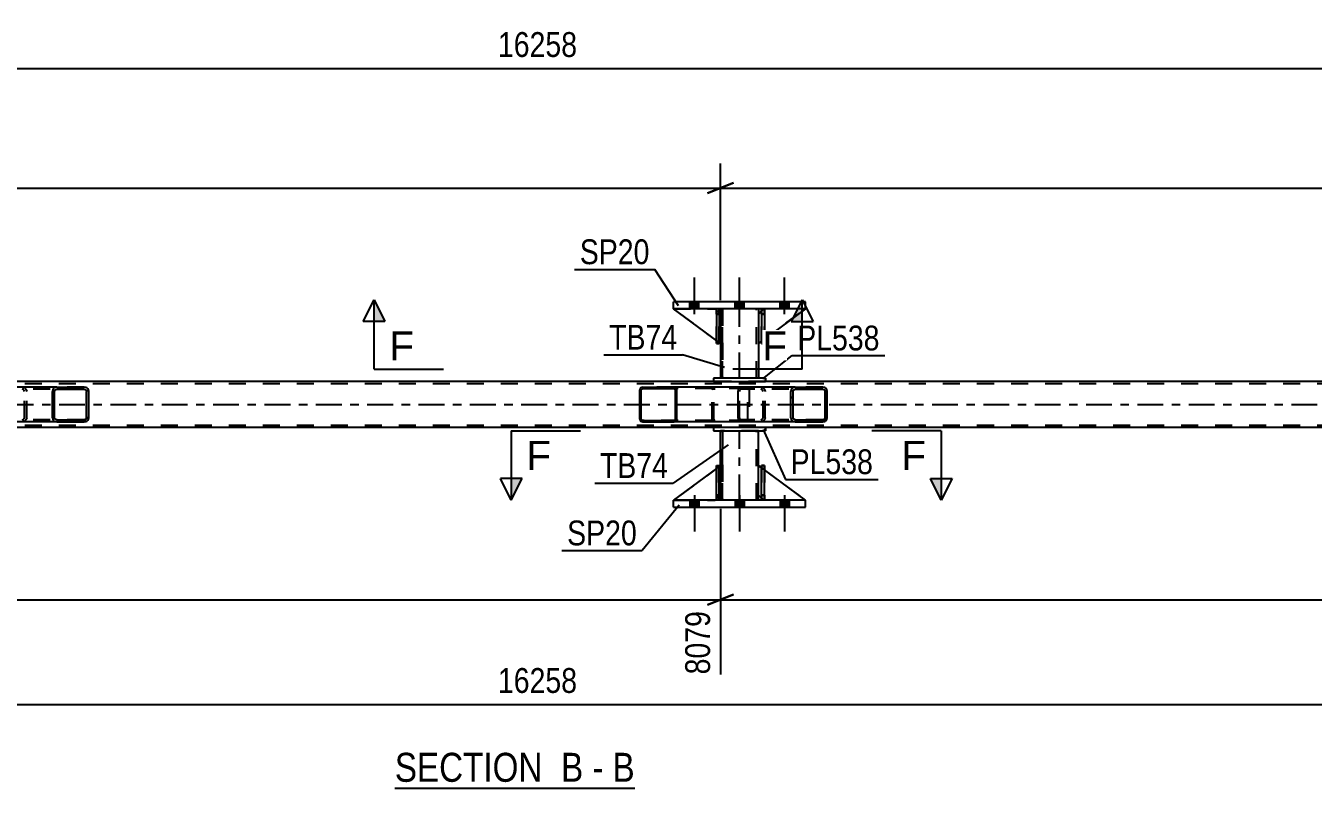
# Model space of a CAD drawing. Header units: millimetres. Extents: x 0 to 1779, y 0 to 560.
# Drawn here: x 1340.7 to 1489.1, y 147 to 235 of the extents above; entities that cross this region are included whole.
import ezdxf

# ---------------------------------------------------------------- set-up
doc = ezdxf.new("R2010")
doc.units = ezdxf.units.MM
doc.linetypes.add('DXK_LINE_DOT2', pattern=[3.9198, 1.9599, -1.9599])
doc.linetypes.add('DXK_LINE_DOT3', pattern=[5.9187, 2.979, -0.9799, 0.9799, -0.9799])
doc.styles.add('Arial', font='ARIAL.TTF', dxfattribs={"height": 0.2})
doc.styles.add('Arial Narrow', font='ARIALN.TTF', dxfattribs={"height": 0.2})

# ---------------------------------------------------------------- blocks, each defined once
blk = doc.blocks.new('Unknown-814185208-12 - 5393')
at = {"color": 6, "linetype": 'Continuous'}
blk.add_line((1383.21, 147), (1410.86, 147), dxfattribs=at)
at = {"color": 0, "linetype": 'Continuous'}
for points in [[(1401.32, 147.75), (1401.32, 151.25), (1383.21, 151.25), (1383.21, 147.75)], [(1404.93, 147.75), (1404.93, 151.25), (1402.37, 151.25), (1402.37, 147.75)], [(1407.25, 147.75), (1407.25, 151.25), (1405.98, 151.25), (1405.98, 147.75)], [(1410.86, 147.75), (1410.86, 151.25), (1408.3, 151.25), (1408.3, 147.75)]]:
    blk.add_wipeout(points, dxfattribs=at)
at = {"color": 7, "linetype": 'Continuous', "style": 'Arial Narrow'}
for s, p in [('SECTION ', (1383.21, 147.75)), ('B', (1402.37, 147.75)), ('B', (1408.3, 147.75)), ('-', (1405.98, 147.75))]:
    blk.add_text(s, height=3.34, dxfattribs=at).set_placement(p)
blk = doc.blocks.new('Part-814185208-5436 - 5393')
at = {"color": 2, "linetype": 'Continuous'}
for p, q in [((1419.94, 188.62), (1419.94, 188.22)), ((1425.94, 188.62), (1419.94, 188.62)), ((1425.94, 188.62), (1425.94, 188.22)), ((1425.94, 188.62), (1425.94, 188.62)), ((1419.94, 188.22), (1425.94, 188.22)), ((1425.94, 188.22), (1425.94, 188.22))]:
    blk.add_line(p, q, dxfattribs=at)
at = {"color": 7, "linetype": 'DXK_LINE_DOT2'}
for p, q in [((1419.94, 188.62), (1419.94, 188.22)), ((1425.94, 188.22), (1425.94, 188.62)), ((1425.94, 188.62), (1425.94, 188.62)), ((1425.94, 188.22), (1425.94, 188.22))]:
    blk.add_line(p, q, dxfattribs=at)
blk = doc.blocks.new('Part-814185208-5441 - 5393')
at = {"color": 2, "linetype": 'Continuous'}
for p, q in [((1419.94, 194.3), (1419.94, 193.9)), ((1425.94, 194.3), (1419.94, 194.3)), ((1419.94, 193.9), (1425.94, 193.9)), ((1425.94, 194.3), (1425.94, 193.9)), ((1425.94, 194.3), (1425.94, 194.3)), ((1425.94, 193.9), (1425.94, 193.9))]:
    blk.add_line(p, q, dxfattribs=at)
at = {"color": 7, "linetype": 'DXK_LINE_DOT2'}
for p, q in [((1419.94, 194.3), (1419.94, 193.9)), ((1425.94, 193.9), (1425.94, 194.3)), ((1425.94, 194.3), (1425.94, 194.3)), ((1425.94, 193.9), (1425.94, 193.9))]:
    blk.add_line(p, q, dxfattribs=at)
blk = doc.blocks.new('Part-814185208-5446 - 5393')
at = {"color": 2, "linetype": 'Continuous'}
for p, q in [((1420.74, 202.3), (1420.74, 201.7)), ((1425.14, 202.3), (1425.14, 201.7)), ((1420.74, 198.3), (1420.74, 194.3)), ((1425.14, 198.3), (1425.14, 194.3))]:
    blk.add_line(p, q, dxfattribs=at)
at = {"color": 7, "linetype": 'DXK_LINE_DOT2'}
for p, q in [((1425.14, 202.3), (1420.74, 202.3)), ((1420.74, 202.3), (1420.74, 194.3)), ((1420.98, 194.3), (1420.98, 202.3)), ((1420.98, 202.3), (1420.98, 194.3)), ((1424.9, 194.3), (1424.9, 202.3)), ((1424.9, 194.3), (1424.9, 202.3)), ((1425.14, 202.3), (1425.14, 194.3)), ((1420.74, 201.7), (1420.74, 198.3)), ((1425.14, 201.7), (1425.14, 198.3)), ((1425.14, 194.3), (1420.74, 194.3))]:
    blk.add_line(p, q, dxfattribs=at)
at = {"color": 7, "linetype": 'DXK_LINE_DOT3'}
blk.add_line((1422.94, 194.3), (1422.94, 202.3), dxfattribs=at)
blk = doc.blocks.new('Part-814185208-5452 - 5393')
at = {"linetype": 'Continuous'}
h = blk.add_hatch(dxfattribs=at)
h.set_pattern_fill('', scale=0.7, style=0, pattern_type=0)
h.set_pattern_definition([(45, (1433.0133, 192.9664), (-1.57154, 1.57154), [])])
h.paths.add_polyline_path([(1433.05, 192.78), (1433.01, 192.97), (1432.9, 193.12), (1432.74, 193.23), (1432.55, 193.26), (1429.36, 193.26), (1429.17, 193.23), (1429.01, 193.12), (1428.9, 192.97), (1428.86, 192.78), (1428.86, 189.74), (1428.9, 189.56), (1429.01, 189.4), (1429.17, 189.3), (1429.36, 189.26), (1432.55, 189.26), (1432.74, 189.3), (1432.9, 189.4), (1433.01, 189.56), (1433.05, 189.74)])
h.paths.add_polyline_path([(1432.78, 189.65), (1432.73, 189.57), (1432.65, 189.52), (1432.55, 189.5), (1429.36, 189.5), (1429.27, 189.52), (1429.19, 189.57), (1429.13, 189.65), (1429.11, 189.74), (1429.11, 192.78), (1429.13, 192.87), (1429.19, 192.95), (1429.27, 193), (1429.36, 193.02), (1432.55, 193.02), (1432.65, 193), (1432.73, 192.95), (1432.78, 192.87), (1432.8, 192.78), (1432.8, 189.74)])
at = {"color": 2, "linetype": 'Continuous'}
for p, q in [((1422.79, 192.78), (1422.81, 192.97)), ((1422.81, 192.97), (1422.87, 193.12)), ((1422.87, 193.12), (1422.96, 193.23)), ((1422.96, 193.23), (1423.06, 193.26)), ((1429.36, 193.26), (1423.06, 193.26)), ((1428.9, 192.97), (1428.86, 192.78)), ((1429.13, 192.87), (1429.19, 192.95)), ((1429.36, 193.26), (1429.17, 193.23)), ((1429.19, 192.95), (1429.27, 193)), ((1429.27, 193), (1429.36, 193.02)), ((1429.36, 193.26), (1432.55, 193.26)), ((1429.36, 193.02), (1432.55, 193.02)), ((1432.74, 193.23), (1432.55, 193.26)), ((1432.55, 193.02), (1432.65, 193)), ((1432.65, 193), (1432.73, 192.95)), ((1432.73, 192.95), (1432.78, 192.87)), ((1433.05, 192.78), (1433.01, 192.97)), ((1422.79, 189.74), (1422.79, 192.78)), ((1428.86, 189.74), (1428.86, 192.78)), ((1429.11, 192.78), (1429.13, 192.87)), ((1429.11, 189.74), (1429.11, 192.78)), ((1432.78, 192.87), (1432.8, 192.78)), ((1432.8, 189.74), (1432.8, 192.78)), ((1433.05, 189.74), (1433.05, 192.78)), ((1422.81, 189.56), (1422.79, 189.74)), ((1422.87, 189.4), (1422.81, 189.56)), ((1422.96, 189.3), (1422.87, 189.4)), ((1423.06, 189.26), (1422.96, 189.3)), ((1429.36, 189.26), (1423.06, 189.26)), ((1428.86, 189.74), (1428.9, 189.56)), ((1429.13, 189.65), (1429.11, 189.74)), ((1429.19, 189.57), (1429.13, 189.65)), ((1429.17, 189.3), (1429.36, 189.26)), ((1429.27, 189.52), (1429.19, 189.57)), ((1429.36, 189.5), (1429.27, 189.52)), ((1429.36, 189.5), (1432.55, 189.5)), ((1429.36, 189.26), (1432.55, 189.26)), ((1432.65, 189.52), (1432.55, 189.5)), ((1432.55, 189.26), (1432.74, 189.3)), ((1432.73, 189.57), (1432.65, 189.52)), ((1432.78, 189.65), (1432.73, 189.57)), ((1432.8, 189.74), (1432.78, 189.65)), ((1433.01, 189.56), (1433.05, 189.74))]:
    blk.add_line(p, q, dxfattribs=at)
at = {"color": 7, "linetype": 'DXK_LINE_DOT2'}
for p, q in [((1422.97, 192.95), (1422.94, 192.87)), ((1423.01, 193), (1422.97, 192.95)), ((1423.06, 193.02), (1423.01, 193)), ((1432.55, 193.02), (1423.06, 193.02)), ((1424.06, 193.02), (1424.06, 193.26)), ((1425.4, 193.26), (1425.59, 193.23)), ((1425.49, 193), (1425.4, 193.02)), ((1425.58, 192.95), (1425.49, 193)), ((1425.63, 192.87), (1425.58, 192.95)), ((1425.86, 192.97), (1425.9, 192.78)), ((1432.55, 193.26), (1429.36, 193.26)), ((1422.94, 192.87), (1422.93, 192.78)), ((1422.93, 189.74), (1422.93, 192.78)), ((1425.65, 192.78), (1425.63, 192.87)), ((1425.65, 189.74), (1425.65, 192.78)), ((1425.9, 189.74), (1425.9, 192.78)), ((1422.93, 189.74), (1422.94, 189.65)), ((1422.94, 189.65), (1422.97, 189.57)), ((1422.97, 189.57), (1423.01, 189.52)), ((1423.01, 189.52), (1423.06, 189.5)), ((1432.55, 189.5), (1423.06, 189.5)), ((1424.06, 189.26), (1424.06, 189.5)), ((1425.4, 189.5), (1425.49, 189.52)), ((1425.59, 189.3), (1425.4, 189.26)), ((1425.49, 189.52), (1425.58, 189.57)), ((1425.58, 189.57), (1425.63, 189.65)), ((1425.63, 189.65), (1425.65, 189.74)), ((1425.9, 189.74), (1425.86, 189.56)), ((1432.55, 189.26), (1429.36, 189.26))]:
    blk.add_line(p, q, dxfattribs=at)
for centre, start, end in [((1425.41, 192.77), 23.8494, 68.8059), ((1425.41, 189.76), 291.1941, 336.1506)]:
    blk.add_arc(centre, 0.492, start, end, dxfattribs=at)
at = {"color": 2, "linetype": 'Continuous'}
for centre, start, end in [((1429.35, 192.77), 111.1941, 156.1506), ((1432.56, 192.77), 23.8494, 68.8059), ((1429.35, 189.76), 203.8494, 248.8059), ((1432.56, 189.76), 291.1941, 336.1506)]:
    blk.add_arc(centre, 0.492, start, end, dxfattribs=at)
blk = doc.blocks.new('Part-814185208-5455 - 5393')
at = {"color": 7, "linetype": 'DXK_LINE_DOT2'}
for p, q in [((1420.61, 184.13), (1420.29, 183.89)), ((1420.74, 180.82), (1420.74, 184.22)), ((1415.34, 180.22), (1420.14, 180.22)), ((1420.74, 180.82), (1420.14, 180.22)), ((1420.61, 180.7), (1420.29, 180.38))]:
    blk.add_line(p, q, dxfattribs=at)
at = {"color": 2, "linetype": 'Continuous'}
for p, q in [((1420.74, 184.22), (1420.61, 184.13)), ((1420.74, 180.82), (1420.74, 184.22)), ((1420.29, 183.89), (1415.34, 180.22)), ((1420.29, 180.38), (1420.14, 180.22)), ((1420.74, 180.82), (1420.61, 180.7)), ((1420.74, 180.82), (1420.74, 180.82))]:
    blk.add_line(p, q, dxfattribs=at)
blk = doc.blocks.new('Part-814185208-5466 - 5393')
at = {"color": 2, "linetype": 'Continuous'}
for p, q in [((1425.81, 202.3), (1425.49, 202.3)), ((1425.49, 202.3), (1425.49, 198.3)), ((1425.81, 202.3), (1425.81, 202.3)), ((1425.81, 202.3), (1425.81, 198.3)), ((1425.81, 198.3), (1425.49, 198.3))]:
    blk.add_line(p, q, dxfattribs=at)
at = {"color": 7, "linetype": 'DXK_LINE_DOT2'}
for p, q in [((1425.49, 201.7), (1425.49, 202.3)), ((1425.81, 201.7), (1425.81, 202.3)), ((1425.81, 202.3), (1425.81, 202.3)), ((1425.81, 201.7), (1425.49, 201.7)), ((1425.49, 201.7), (1425.49, 198.3)), ((1425.81, 198.3), (1425.81, 201.7))]:
    blk.add_line(p, q, dxfattribs=at)
blk = doc.blocks.new('Part-814185208-5471 - 5393')
at = {"color": 2, "linetype": 'Continuous'}
for p, q in [((1420.74, 184.22), (1420.74, 188.22)), ((1425.14, 184.22), (1425.14, 188.22)), ((1420.74, 180.22), (1420.74, 180.82)), ((1425.14, 180.22), (1425.14, 180.82))]:
    blk.add_line(p, q, dxfattribs=at)
at = {"color": 7, "linetype": 'DXK_LINE_DOT2'}
for p, q in [((1425.14, 188.22), (1420.74, 188.22)), ((1420.74, 180.22), (1420.74, 188.22)), ((1420.98, 180.22), (1420.98, 188.22)), ((1420.98, 188.22), (1420.98, 180.22)), ((1424.9, 180.22), (1424.9, 188.22)), ((1424.9, 180.22), (1424.9, 188.22)), ((1425.14, 180.22), (1425.14, 188.22)), ((1420.74, 180.82), (1420.74, 184.22)), ((1425.14, 180.82), (1425.14, 184.22)), ((1425.14, 180.22), (1420.74, 180.22))]:
    blk.add_line(p, q, dxfattribs=at)
at = {"color": 7, "linetype": 'DXK_LINE_DOT3'}
blk.add_line((1422.94, 180.22), (1422.94, 188.22), dxfattribs=at)
blk = doc.blocks.new('Part-814185208-5475 - 5393')
at = {"color": 2, "linetype": 'Continuous'}
for p, q in [((1425.49, 180.22), (1425.49, 184.22)), ((1425.49, 184.22), (1425.81, 184.22)), ((1425.81, 180.22), (1425.81, 184.22)), ((1425.49, 180.22), (1425.49, 180.22)), ((1425.81, 180.22), (1425.49, 180.22))]:
    blk.add_line(p, q, dxfattribs=at)
at = {"color": 7, "linetype": 'DXK_LINE_DOT2'}
for p, q in [((1425.49, 184.22), (1425.49, 180.82)), ((1425.81, 180.82), (1425.81, 184.22)), ((1425.49, 180.82), (1425.49, 180.22)), ((1425.49, 180.82), (1425.81, 180.82)), ((1425.81, 180.22), (1425.81, 180.82)), ((1425.81, 180.22), (1425.81, 180.22))]:
    blk.add_line(p, q, dxfattribs=at)
blk = doc.blocks.new('Part-814185208-5477 - 5393')
at = {"color": 7, "linetype": 'DXK_LINE_DOT2'}
for p, q in [((1425.81, 184.22), (1425.49, 184.22)), ((1425.49, 180.82), (1425.49, 184.22)), ((1425.49, 184.22), (1425.49, 180.22)), ((1425.81, 184.22), (1425.81, 180.82)), ((1425.81, 180.22), (1425.81, 184.22)), ((1425.81, 180.82), (1425.49, 180.82)), ((1425.49, 180.22), (1425.49, 180.82)), ((1425.81, 180.22), (1425.49, 180.22)), ((1425.81, 180.82), (1425.81, 180.22)), ((1425.81, 180.22), (1425.81, 180.22))]:
    blk.add_line(p, q, dxfattribs=at)
blk = doc.blocks.new('Part-814185208-5484 - 5393')
at = {"color": 7, "linetype": 'DXK_LINE_DOT2'}
for p, q in [((1425.14, 180.82), (1425.14, 184.22)), ((1425.14, 184.22), (1430.54, 180.22)), ((1425.74, 180.22), (1425.14, 180.82)), ((1430.54, 180.22), (1425.74, 180.22))]:
    blk.add_line(p, q, dxfattribs=at)
blk = doc.blocks.new('Part-814185208-5485 - 5393')
at = {"color": 2, "linetype": 'Continuous'}
for p, q in [((1425.14, 180.82), (1425.14, 184.22)), ((1425.49, 183.96), (1425.14, 184.22)), ((1430.54, 180.22), (1425.81, 183.72)), ((1425.49, 180.47), (1425.14, 180.82))]:
    blk.add_line(p, q, dxfattribs=at)
at = {"color": 7, "linetype": 'DXK_LINE_DOT2'}
for p, q in [((1425.81, 183.72), (1425.49, 183.96)), ((1425.74, 180.22), (1425.49, 180.47)), ((1430.54, 180.22), (1425.74, 180.22)), ((1430.54, 180.22), (1430.54, 180.22)), ((1430.54, 180.22), (1430.54, 180.22))]:
    blk.add_line(p, q, dxfattribs=at)
blk = doc.blocks.new('Part-814185208-5554 - 5393')
at = {"color": 7, "linetype": 'DXK_LINE_DOT2'}
for p, q in [((1420.29, 201.7), (1420.29, 202.3)), ((1420.29, 202.3), (1420.29, 202.3)), ((1420.29, 202.3), (1420.29, 198.3)), ((1420.61, 202.3), (1420.29, 202.3)), ((1420.61, 201.7), (1420.61, 202.3)), ((1420.61, 198.3), (1420.61, 202.3)), ((1420.29, 198.3), (1420.29, 201.7)), ((1420.29, 201.7), (1420.61, 201.7)), ((1420.61, 201.7), (1420.61, 198.3)), ((1420.29, 198.3), (1420.61, 198.3))]:
    blk.add_line(p, q, dxfattribs=at)
blk = doc.blocks.new('Part-814185208-5490 - 5393')
at = {"color": 2, "linetype": 'Continuous'}
for p, q in [((1415.34, 179.42), (1415.34, 180.22)), ((1430.54, 180.22), (1415.34, 180.22)), ((1430.54, 179.42), (1430.54, 180.22)), ((1415.34, 179.42), (1430.54, 179.42))]:
    blk.add_line(p, q, dxfattribs=at)
at = {"color": 7, "linetype": 'DXK_LINE_DOT2'}
for p, q in [((1415.34, 179.42), (1415.34, 180.22)), ((1430.54, 179.42), (1430.54, 180.22))]:
    blk.add_line(p, q, dxfattribs=at)
blk = doc.blocks.new('Part-814185208-5495 - 5393')
at = {"color": 2, "linetype": 'Continuous'}
for p, q in [((1415.34, 202.3), (1415.34, 203.1)), ((1430.54, 203.1), (1415.34, 203.1)), ((1430.54, 202.3), (1415.34, 202.3)), ((1430.54, 202.3), (1430.54, 203.1))]:
    blk.add_line(p, q, dxfattribs=at)
at = {"color": 7, "linetype": 'DXK_LINE_DOT2'}
for p, q in [((1415.34, 202.3), (1415.34, 203.1)), ((1430.54, 202.3), (1430.54, 203.1))]:
    blk.add_line(p, q, dxfattribs=at)
blk = doc.blocks.new('Part-814185208-5502 - 5393')
at = {"color": 7, "linetype": 'DXK_LINE_DOT2'}
for p, q in [((1425.49, 201.7), (1425.49, 202.3)), ((1425.49, 202.3), (1425.49, 202.3)), ((1425.49, 202.3), (1425.49, 198.3)), ((1425.81, 202.3), (1425.49, 202.3)), ((1425.81, 201.7), (1425.81, 202.3)), ((1425.81, 198.3), (1425.81, 202.3)), ((1425.49, 198.3), (1425.49, 201.7)), ((1425.49, 201.7), (1425.81, 201.7)), ((1425.81, 201.7), (1425.81, 198.3)), ((1425.49, 198.3), (1425.81, 198.3))]:
    blk.add_line(p, q, dxfattribs=at)
blk = doc.blocks.new('Part-814185208-5523 - 5393')
at = {"color": 2, "linetype": 'Continuous'}
for p, q in [((1425.49, 202.06), (1425.14, 201.7)), ((1430.54, 202.3), (1425.81, 198.8)), ((1425.14, 201.7), (1425.14, 198.3)), ((1425.49, 198.56), (1425.14, 198.3))]:
    blk.add_line(p, q, dxfattribs=at)
at = {"color": 7, "linetype": 'DXK_LINE_DOT2'}
for p, q in [((1425.74, 202.3), (1425.49, 202.06)), ((1430.54, 202.3), (1425.74, 202.3)), ((1425.81, 198.8), (1425.49, 198.56))]:
    blk.add_line(p, q, dxfattribs=at)
blk = doc.blocks.new('Part-814185208-5524 - 5393')
at = {"color": 2, "linetype": 'Continuous'}
for p, q in [((1420.29, 198.63), (1415.34, 202.3)), ((1420.29, 202.15), (1420.14, 202.3)), ((1420.74, 201.7), (1420.61, 201.83)), ((1420.74, 201.7), (1420.74, 201.7)), ((1420.74, 198.3), (1420.74, 201.7)), ((1420.61, 198.4), (1420.74, 198.3)), ((1420.74, 198.3), (1420.74, 198.3))]:
    blk.add_line(p, q, dxfattribs=at)
at = {"color": 7, "linetype": 'DXK_LINE_DOT2'}
for p, q in [((1420.14, 202.3), (1415.34, 202.3)), ((1420.14, 202.3), (1420.74, 201.7)), ((1420.61, 201.83), (1420.29, 202.15)), ((1420.74, 201.7), (1420.74, 198.3)), ((1420.61, 198.4), (1420.29, 198.63))]:
    blk.add_line(p, q, dxfattribs=at)
blk = doc.blocks.new('Part-814185208-5525 - 5393')
at = {"color": 7, "linetype": 'DXK_LINE_DOT2'}
for p, q in [((1425.74, 202.3), (1425.14, 201.7)), ((1425.14, 198.3), (1430.54, 202.3)), ((1430.54, 202.3), (1425.74, 202.3)), ((1425.14, 201.7), (1425.14, 198.3))]:
    blk.add_line(p, q, dxfattribs=at)
blk = doc.blocks.new('Part-814185208-5556 - 5393')
at = {"color": 2, "linetype": 'Continuous'}
for p, q in [((1420.61, 202.3), (1420.29, 202.3)), ((1420.29, 202.3), (1420.29, 198.3)), ((1420.61, 202.3), (1420.61, 202.3)), ((1420.61, 202.3), (1420.61, 198.3)), ((1420.61, 198.3), (1420.29, 198.3))]:
    blk.add_line(p, q, dxfattribs=at)
at = {"color": 7, "linetype": 'DXK_LINE_DOT2'}
for p, q in [((1420.29, 201.7), (1420.29, 202.3)), ((1420.61, 201.7), (1420.61, 202.3)), ((1420.61, 202.3), (1420.61, 202.3)), ((1420.61, 201.7), (1420.29, 201.7)), ((1420.29, 201.7), (1420.29, 198.3)), ((1420.61, 198.3), (1420.61, 201.7))]:
    blk.add_line(p, q, dxfattribs=at)
blk = doc.blocks.new('Part-814185208-5557 - 5393')
at = {"color": 7, "linetype": 'DXK_LINE_DOT2'}
for p, q in [((1420.74, 198.3), (1415.34, 202.3)), ((1415.34, 202.3), (1420.14, 202.3)), ((1420.14, 202.3), (1420.74, 201.7)), ((1420.74, 201.7), (1420.14, 202.3)), ((1420.74, 201.7), (1420.74, 198.3)), ((1420.74, 201.7), (1420.74, 201.7)), ((1420.74, 201.7), (1420.74, 198.3))]:
    blk.add_line(p, q, dxfattribs=at)
blk = doc.blocks.new('Part-814185208-5603 - 5393')
at = {"color": 7, "linetype": 'DXK_LINE_DOT2'}
for p, q in [((1420.29, 184.22), (1420.61, 184.22)), ((1420.29, 180.82), (1420.29, 184.22)), ((1420.29, 184.22), (1420.29, 180.22)), ((1420.61, 184.22), (1420.61, 180.82)), ((1420.61, 180.22), (1420.61, 184.13)), ((1420.61, 180.82), (1420.29, 180.82)), ((1420.29, 180.22), (1420.29, 180.82)), ((1420.61, 180.22), (1420.29, 180.22)), ((1420.61, 180.82), (1420.61, 180.22)), ((1420.61, 180.22), (1420.61, 180.22))]:
    blk.add_line(p, q, dxfattribs=at)
blk = doc.blocks.new('Part-814185208-5605 - 5393')
at = {"color": 2, "linetype": 'Continuous'}
for p, q in [((1420.29, 180.22), (1420.29, 184.22)), ((1420.29, 184.22), (1420.61, 184.22)), ((1420.61, 180.22), (1420.61, 184.22)), ((1420.29, 180.22), (1420.29, 180.22)), ((1420.61, 180.22), (1420.29, 180.22))]:
    blk.add_line(p, q, dxfattribs=at)
at = {"color": 7, "linetype": 'DXK_LINE_DOT2'}
for p, q in [((1420.29, 184.22), (1420.29, 180.82)), ((1420.61, 180.82), (1420.61, 184.22)), ((1420.29, 180.82), (1420.29, 180.22)), ((1420.29, 180.82), (1420.61, 180.82)), ((1420.61, 180.22), (1420.61, 180.82)), ((1420.61, 180.22), (1420.61, 180.22))]:
    blk.add_line(p, q, dxfattribs=at)
blk = doc.blocks.new('Part-814185208-5606 - 5393')
at = {"color": 7, "linetype": 'DXK_LINE_DOT2'}
for p, q in [((1420.74, 184.22), (1415.34, 180.22)), ((1420.74, 180.82), (1420.74, 184.22)), ((1420.74, 184.22), (1420.74, 180.82)), ((1415.34, 180.22), (1420.14, 180.22)), ((1420.14, 180.22), (1420.74, 180.82)), ((1420.74, 180.82), (1420.14, 180.22)), ((1420.74, 180.82), (1420.74, 180.82))]:
    blk.add_line(p, q, dxfattribs=at)
blk = doc.blocks.new('Bolt-814185208-5638 - 5393')
at = {"linetype": 'Continuous'}
for points in [[(1418.26, 180.22), (1417.22, 180.22), (1417.22, 179.42), (1418.26, 179.42)], [(1418.26, 180.22), (1417.22, 180.22), (1417.22, 179.42), (1418.26, 179.42)], [(1418.26, 180.22), (1417.22, 180.22), (1417.22, 179.42), (1418.26, 179.42)], [(1423.46, 180.22), (1422.42, 180.22), (1422.42, 179.42), (1423.46, 179.42)], [(1423.46, 180.22), (1422.42, 180.22), (1422.42, 179.42), (1423.46, 179.42)], [(1428.66, 180.22), (1427.62, 180.22), (1427.62, 179.42), (1428.66, 179.42)], [(1428.66, 180.22), (1427.62, 180.22), (1427.62, 179.42), (1428.66, 179.42)], [(1428.66, 180.22), (1427.62, 180.22), (1427.62, 179.42), (1428.66, 179.42)]]:
    blk.add_hatch(color=1, dxfattribs=at).paths.add_polyline_path(points)
at = {"color": 1, "linetype": 'Continuous'}
for p, q in [((1417.22, 180.22), (1417.22, 179.42)), ((1417.22, 180.22), (1417.22, 179.42)), ((1417.22, 180.22), (1417.22, 179.42)), ((1417.74, 180.82), (1417.74, 176.62)), ((1417.74, 180.82), (1417.74, 176.62)), ((1417.74, 180.82), (1417.74, 176.62)), ((1418.26, 180.22), (1418.26, 179.42)), ((1418.26, 180.22), (1418.26, 179.42)), ((1418.26, 180.22), (1418.26, 179.42)), ((1422.42, 180.22), (1422.42, 179.42)), ((1422.42, 180.22), (1422.42, 179.42)), ((1422.94, 180.82), (1422.94, 176.62)), ((1422.94, 180.82), (1422.94, 176.62)), ((1423.46, 180.22), (1423.46, 179.42)), ((1423.46, 180.22), (1423.46, 179.42)), ((1427.62, 180.22), (1427.62, 179.42)), ((1427.62, 180.22), (1427.62, 179.42)), ((1427.62, 180.22), (1427.62, 179.42)), ((1428.14, 180.82), (1428.14, 176.62)), ((1428.14, 180.82), (1428.14, 176.62)), ((1428.14, 180.82), (1428.14, 176.62)), ((1428.66, 180.22), (1428.66, 179.42)), ((1428.66, 180.22), (1428.66, 179.42)), ((1428.66, 180.22), (1428.66, 179.42))]:
    blk.add_line(p, q, dxfattribs=at)
blk = doc.blocks.new('Bolt-814185208-5639 - 5393')
at = {"linetype": 'Continuous'}
for points in [[(1417.22, 202.3), (1418.26, 202.3), (1418.26, 203.1), (1417.22, 203.1)], [(1417.22, 202.3), (1418.26, 202.3), (1418.26, 203.1), (1417.22, 203.1)], [(1417.22, 202.3), (1418.26, 202.3), (1418.26, 203.1), (1417.22, 203.1)], [(1422.42, 202.3), (1423.46, 202.3), (1423.46, 203.1), (1422.42, 203.1)], [(1422.42, 202.3), (1423.46, 202.3), (1423.46, 203.1), (1422.42, 203.1)], [(1427.62, 202.3), (1428.66, 202.3), (1428.66, 203.1), (1427.62, 203.1)], [(1427.62, 202.3), (1428.66, 202.3), (1428.66, 203.1), (1427.62, 203.1)], [(1427.62, 202.3), (1428.66, 202.3), (1428.66, 203.1), (1427.62, 203.1)]]:
    blk.add_hatch(color=1, dxfattribs=at).paths.add_polyline_path(points)
at = {"color": 1, "linetype": 'Continuous'}
for p, q in [((1417.74, 201.7), (1417.74, 205.9)), ((1417.74, 201.7), (1417.74, 205.9)), ((1417.74, 201.7), (1417.74, 205.9)), ((1422.94, 201.7), (1422.94, 205.9)), ((1422.94, 201.7), (1422.94, 205.9)), ((1428.14, 201.7), (1428.14, 205.9)), ((1428.14, 201.7), (1428.14, 205.9)), ((1428.14, 201.7), (1428.14, 205.9)), ((1417.22, 202.3), (1417.22, 203.1)), ((1417.22, 202.3), (1417.22, 203.1)), ((1417.22, 202.3), (1417.22, 203.1)), ((1418.26, 202.3), (1418.26, 203.1)), ((1418.26, 202.3), (1418.26, 203.1)), ((1418.26, 202.3), (1418.26, 203.1)), ((1422.42, 202.3), (1422.42, 203.1)), ((1422.42, 202.3), (1422.42, 203.1)), ((1423.46, 202.3), (1423.46, 203.1)), ((1423.46, 202.3), (1423.46, 203.1)), ((1427.62, 202.3), (1427.62, 203.1)), ((1427.62, 202.3), (1427.62, 203.1)), ((1427.62, 202.3), (1427.62, 203.1)), ((1428.66, 202.3), (1428.66, 203.1)), ((1428.66, 202.3), (1428.66, 203.1)), ((1428.66, 202.3), (1428.66, 203.1))]:
    blk.add_line(p, q, dxfattribs=at)
blk = doc.blocks.new('Part-814185208-5666 - 5393')
at = {"linetype": 'Continuous'}
h = blk.add_hatch(dxfattribs=at)
h.set_pattern_fill('', scale=0.7, style=0, pattern_type=0)
h.set_pattern_definition([(45, (1415.6812, 193.0652), (-1.57154, 1.57154), [])])
h.paths.add_polyline_path([(1415.71, 192.94), (1415.68, 193.07), (1415.61, 193.17), (1415.5, 193.24), (1415.37, 193.26), (1411.79, 193.26), (1411.66, 193.24), (1411.55, 193.17), (1411.48, 193.07), (1411.45, 192.94), (1411.45, 189.58), (1411.48, 189.46), (1411.55, 189.36), (1411.66, 189.29), (1411.79, 189.26), (1415.37, 189.26), (1415.5, 189.29), (1415.61, 189.36), (1415.68, 189.46), (1415.71, 189.58)])
h.paths.add_polyline_path([(1415.52, 189.52), (1415.49, 189.47), (1415.43, 189.43), (1415.37, 189.42), (1411.79, 189.42), (1411.73, 189.43), (1411.67, 189.47), (1411.63, 189.52), (1411.62, 189.58), (1411.62, 192.94), (1411.63, 193), (1411.67, 193.06), (1411.73, 193.09), (1411.79, 193.1), (1415.37, 193.1), (1415.43, 193.09), (1415.49, 193.06), (1415.52, 193), (1415.54, 192.94), (1415.54, 189.58)])
at = {"color": 2, "linetype": 'Continuous'}
for p, q in [((1411.48, 193.07), (1411.45, 192.94)), ((1411.45, 189.58), (1411.45, 192.94)), ((1411.62, 192.94), (1411.63, 193)), ((1411.62, 189.58), (1411.62, 192.94)), ((1411.63, 193), (1411.67, 193.06)), ((1411.79, 193.26), (1411.66, 193.24)), ((1411.67, 193.06), (1411.73, 193.09)), ((1411.73, 193.09), (1411.79, 193.1)), ((1411.79, 193.26), (1415.37, 193.26)), ((1411.79, 193.1), (1415.37, 193.1)), ((1423.06, 193.26), (1415.37, 193.26)), ((1415.5, 193.24), (1415.37, 193.26)), ((1415.37, 193.1), (1415.43, 193.09)), ((1415.43, 193.09), (1415.49, 193.06)), ((1415.49, 193.06), (1415.52, 193)), ((1415.52, 193), (1415.54, 192.94)), ((1415.54, 189.58), (1415.54, 192.94)), ((1415.71, 192.94), (1415.68, 193.07)), ((1415.71, 189.58), (1415.71, 192.94)), ((1411.45, 189.58), (1411.48, 189.46)), ((1411.63, 189.52), (1411.62, 189.58)), ((1411.67, 189.47), (1411.63, 189.52)), ((1411.66, 189.29), (1411.79, 189.26)), ((1411.73, 189.43), (1411.67, 189.47)), ((1411.79, 189.42), (1411.73, 189.43)), ((1411.79, 189.42), (1415.37, 189.42)), ((1411.79, 189.26), (1415.37, 189.26)), ((1415.43, 189.43), (1415.37, 189.42)), ((1415.37, 189.26), (1415.5, 189.29)), ((1423.06, 189.26), (1415.37, 189.26)), ((1415.49, 189.47), (1415.43, 189.43)), ((1415.52, 189.52), (1415.49, 189.47)), ((1415.54, 189.58), (1415.52, 189.52)), ((1415.68, 189.46), (1415.71, 189.58))]:
    blk.add_line(p, q, dxfattribs=at)
at = {"color": 7, "linetype": 'DXK_LINE_DOT2'}
for p, q in [((1415.37, 193.26), (1411.79, 193.26)), ((1423.72, 193.1), (1411.79, 193.1)), ((1419.8, 192.94), (1419.83, 193.07)), ((1419.8, 189.58), (1419.8, 192.94)), ((1419.98, 193), (1419.97, 192.94)), ((1419.97, 189.58), (1419.97, 192.94)), ((1420.02, 193.06), (1419.98, 193)), ((1420.01, 193.24), (1420.14, 193.26)), ((1420.02, 193.06), (1420.03, 193.07)), ((1420.03, 193.07), (1420.08, 193.09)), ((1420.08, 193.09), (1420.14, 193.1)), ((1423.72, 193.26), (1423.06, 193.26)), ((1423.72, 193.26), (1423.85, 193.24)), ((1423.78, 193.09), (1423.72, 193.1)), ((1423.84, 193.06), (1423.78, 193.09)), ((1423.87, 193), (1423.84, 193.06)), ((1423.89, 192.94), (1423.87, 193)), ((1423.89, 189.58), (1423.89, 192.94)), ((1424.03, 193.07), (1424.05, 192.97)), ((1424.05, 192.97), (1424.06, 192.94)), ((1424.06, 192.94), (1424.06, 189.58)), ((1423.72, 189.42), (1411.79, 189.42)), ((1415.37, 189.26), (1411.79, 189.26)), ((1419.83, 189.46), (1419.8, 189.58)), ((1419.97, 189.58), (1419.98, 189.52)), ((1419.98, 189.52), (1420.02, 189.47)), ((1420.14, 189.26), (1420.01, 189.29)), ((1420.02, 189.47), (1420.08, 189.43)), ((1420.08, 189.43), (1420.14, 189.42)), ((1423.72, 189.26), (1423.06, 189.26)), ((1423.72, 189.42), (1423.78, 189.43)), ((1423.85, 189.29), (1423.72, 189.26)), ((1423.78, 189.43), (1423.84, 189.47)), ((1423.84, 189.47), (1423.87, 189.52)), ((1423.87, 189.52), (1423.89, 189.58)), ((1424.05, 189.56), (1424.03, 189.46)), ((1424.06, 189.58), (1424.05, 189.56))]:
    blk.add_line(p, q, dxfattribs=at)
at = {"color": 2, "linetype": 'Continuous'}
for centre, start, end in [((1411.78, 192.93), 110.7583, 155.68), ((1415.38, 192.93), 24.32, 69.2417), ((1411.78, 189.6), 204.32, 249.2417), ((1415.38, 189.6), 290.7583, 335.68)]:
    blk.add_arc(centre, 0.331, start, end, dxfattribs=at)
at = {"color": 7, "linetype": 'DXK_LINE_DOT2'}
for centre, start, end in [((1420.13, 192.93), 110.7583, 155.68), ((1420.13, 189.6), 204.32, 249.2417), ((1423.73, 189.6), 290.7583, 335.68)]:
    blk.add_arc(centre, 0.331, start, end, dxfattribs=at)
blk = doc.blocks.new('Part-814185208-5667 - 5393')
at = {"linetype": 'Continuous'}
h = blk.add_hatch(dxfattribs=at)
h.set_pattern_fill('', scale=0.7, style=0, pattern_type=0)
h.set_pattern_definition([(45, (1347.8791, 192.9664), (-1.57154, 1.57154), [])])
h.paths.add_polyline_path([(1347.92, 192.78), (1347.88, 192.97), (1347.77, 193.12), (1347.61, 193.23), (1347.41, 193.26), (1344.23, 193.26), (1344.04, 193.23), (1343.87, 193.12), (1343.77, 192.97), (1343.73, 192.78), (1343.73, 189.74), (1343.77, 189.56), (1343.87, 189.4), (1344.04, 189.3), (1344.23, 189.26), (1347.41, 189.26), (1347.61, 189.3), (1347.77, 189.4), (1347.88, 189.56), (1347.92, 189.74)])
h.paths.add_polyline_path([(1347.65, 189.65), (1347.59, 189.57), (1347.51, 189.52), (1347.41, 189.5), (1344.23, 189.5), (1344.13, 189.52), (1344.05, 189.57), (1344, 189.65), (1343.98, 189.74), (1343.98, 192.78), (1344, 192.87), (1344.05, 192.95), (1344.13, 193), (1344.23, 193.02), (1347.41, 193.02), (1347.51, 193), (1347.59, 192.95), (1347.65, 192.87), (1347.67, 192.78), (1347.67, 189.74)])
at = {"color": 2, "linetype": 'Continuous'}
for p, q in [((1337.66, 192.78), (1337.68, 192.97)), ((1337.68, 192.97), (1337.74, 193.12)), ((1337.74, 193.12), (1337.83, 193.23)), ((1337.83, 193.23), (1337.93, 193.26)), ((1344.23, 193.26), (1337.93, 193.26)), ((1343.77, 192.97), (1343.73, 192.78)), ((1344, 192.87), (1344.05, 192.95)), ((1344.23, 193.26), (1344.04, 193.23)), ((1344.05, 192.95), (1344.13, 193)), ((1344.13, 193), (1344.23, 193.02)), ((1344.23, 193.26), (1347.41, 193.26)), ((1344.23, 193.02), (1347.41, 193.02)), ((1347.61, 193.23), (1347.41, 193.26)), ((1347.41, 193.02), (1347.51, 193)), ((1347.51, 193), (1347.59, 192.95)), ((1347.59, 192.95), (1347.65, 192.87)), ((1347.92, 192.78), (1347.88, 192.97)), ((1337.66, 189.74), (1337.66, 192.78)), ((1343.73, 189.74), (1343.73, 192.78)), ((1343.98, 192.78), (1344, 192.87)), ((1343.98, 189.74), (1343.98, 192.78)), ((1347.65, 192.87), (1347.67, 192.78)), ((1347.67, 189.74), (1347.67, 192.78)), ((1347.92, 189.74), (1347.92, 192.78)), ((1337.68, 189.56), (1337.66, 189.74)), ((1337.74, 189.4), (1337.68, 189.56)), ((1337.83, 189.3), (1337.74, 189.4)), ((1337.93, 189.26), (1337.83, 189.3)), ((1344.23, 189.26), (1337.93, 189.26)), ((1343.73, 189.74), (1343.77, 189.56)), ((1344, 189.65), (1343.98, 189.74)), ((1344.05, 189.57), (1344, 189.65)), ((1344.04, 189.3), (1344.23, 189.26)), ((1344.13, 189.52), (1344.05, 189.57)), ((1344.23, 189.5), (1344.13, 189.52)), ((1344.23, 189.5), (1347.41, 189.5)), ((1344.23, 189.26), (1347.41, 189.26)), ((1347.51, 189.52), (1347.41, 189.5)), ((1347.41, 189.26), (1347.61, 189.3)), ((1347.59, 189.57), (1347.51, 189.52)), ((1347.65, 189.65), (1347.59, 189.57)), ((1347.67, 189.74), (1347.65, 189.65)), ((1347.88, 189.56), (1347.92, 189.74))]:
    blk.add_line(p, q, dxfattribs=at)
at = {"color": 7, "linetype": 'DXK_LINE_DOT2'}
for p, q in [((1337.83, 192.95), (1337.8, 192.87)), ((1337.88, 193), (1337.83, 192.95)), ((1337.93, 193.02), (1337.88, 193)), ((1347.41, 193.02), (1337.93, 193.02)), ((1338.92, 193.02), (1338.92, 193.26)), ((1340.26, 193.26), (1340.46, 193.23)), ((1340.36, 193), (1340.26, 193.02)), ((1340.44, 192.95), (1340.36, 193)), ((1340.5, 192.87), (1340.44, 192.95)), ((1340.73, 192.97), (1340.77, 192.78)), ((1347.41, 193.26), (1344.23, 193.26)), ((1337.8, 192.87), (1337.79, 192.78)), ((1337.79, 189.74), (1337.79, 192.78)), ((1340.52, 192.78), (1340.5, 192.87)), ((1340.52, 189.74), (1340.52, 192.78)), ((1340.77, 189.74), (1340.77, 192.78)), ((1337.79, 189.74), (1337.8, 189.65)), ((1337.8, 189.65), (1337.83, 189.57)), ((1337.83, 189.57), (1337.88, 189.52)), ((1337.88, 189.52), (1337.93, 189.5)), ((1347.41, 189.5), (1337.93, 189.5)), ((1338.92, 189.26), (1338.92, 189.5)), ((1340.26, 189.5), (1340.36, 189.52)), ((1340.46, 189.3), (1340.26, 189.26)), ((1340.36, 189.52), (1340.44, 189.57)), ((1340.44, 189.57), (1340.5, 189.65)), ((1340.5, 189.65), (1340.52, 189.74)), ((1340.77, 189.74), (1340.73, 189.56)), ((1347.41, 189.26), (1344.23, 189.26))]:
    blk.add_line(p, q, dxfattribs=at)
for centre, start, end in [((1340.28, 192.77), 23.8494, 68.8059), ((1340.28, 189.76), 291.1941, 336.1506)]:
    blk.add_arc(centre, 0.492, start, end, dxfattribs=at)
at = {"color": 2, "linetype": 'Continuous'}
for centre, start, end in [((1344.22, 192.77), 111.1941, 156.1506), ((1347.43, 192.77), 23.8494, 68.8059), ((1344.22, 189.76), 203.8494, 248.8059), ((1347.43, 189.76), 291.1941, 336.1506)]:
    blk.add_arc(centre, 0.492, start, end, dxfattribs=at)
blk = doc.blocks.new('Part-814185208-5672 - 5393')
at = {"color": 7, "linetype": 'DXK_LINE_DOT2'}
for p, q in [((1687.46, 193.66), (1113.68, 193.66)), ((1425.94, 193.9), (1419.94, 193.9)), ((1687.46, 188.86), (1113.68, 188.86)), ((1425.94, 188.62), (1419.94, 188.62))]:
    blk.add_line(p, q, dxfattribs=at)
at = {"color": 2, "linetype": 'Continuous'}
for p, q in [((1419.94, 193.9), (1255.67, 193.9)), ((1590.21, 193.9), (1425.94, 193.9)), ((1419.94, 188.62), (1255.67, 188.62)), ((1590.21, 188.62), (1425.94, 188.62))]:
    blk.add_line(p, q, dxfattribs=at)
at = {"color": 7, "linetype": 'DXK_LINE_DOT3'}
blk.add_line((1113.68, 191.26), (1687.46, 191.26), dxfattribs=at)
blk = doc.blocks.new('StraightDimension-814185208-5737 - 5393')
at = {"color": 7, "linetype": 'Continuous'}
for p, q in [((1420.74, 179.22), (1420.74, 160.14)), ((1419.24, 168.15), (1422.24, 169.35)), ((1250.47, 168.75), (1420.74, 168.75))]:
    blk.add_line(p, q, dxfattribs=at)
at = {"color": 0, "linetype": 'Continuous'}
blk.add_wipeout([(1420.14, 168.05), (1415.94, 168.05), (1415.94, 159.54), (1420.14, 159.54)], dxfattribs=at)
at = {"color": 3, "linetype": 'Continuous', "style": 'Arial Narrow'}
blk.add_text('8079', height=2.863, rotation=90.0002, dxfattribs=at).set_placement((1419.54, 160.14))
blk = doc.blocks.new('StraightDimension-814185208-5704 - 5393')
at = {"color": 7, "linetype": 'Continuous'}
for p, q in [((1420.74, 203.3), (1420.74, 219.08)), ((1422.24, 216.83), (1419.24, 215.63)), ((1420.74, 216.23), (1591.01, 216.23))]:
    blk.add_line(p, q, dxfattribs=at)
blk = doc.blocks.new('StraightDimension-814185208-5709 - 5393')
at = {"color": 7, "linetype": 'Continuous'}
for p, q in [((1420.74, 203.3), (1420.74, 219.08)), ((1419.24, 215.63), (1422.24, 216.83)), ((1250.47, 216.23), (1420.74, 216.23))]:
    blk.add_line(p, q, dxfattribs=at)
blk = doc.blocks.new('StraightDimension-814185208-5726 - 5393')
at = {"color": 7, "linetype": 'Continuous'}
for p, q in [((1420.74, 179.22), (1420.74, 160.14)), ((1422.24, 169.35), (1419.24, 168.15)), ((1420.74, 168.75), (1591.01, 168.75))]:
    blk.add_line(p, q, dxfattribs=at)
blk = doc.blocks.new('StraightDimension-814185208-5807 - 5393')
at = {"color": 7, "linetype": 'Continuous'}
blk.add_line((1103.24, 156.65), (1696.08, 156.65), dxfattribs=at)
at = {"color": 0}
blk.add_wipeout([(1404.83, 157.4), (1404.83, 161.6), (1394.49, 161.6), (1394.49, 157.4)], dxfattribs=at)
at = {"color": 3, "style": 'Arial Narrow'}
blk.add_text('16258', height=2.863, dxfattribs=at).set_placement((1395.09, 158))
blk = doc.blocks.new('StraightDimension-814185208-10851 - 5393')
at = {"color": 7, "linetype": 'Continuous'}
blk.add_line((1103.24, 230), (1696.08, 230), dxfattribs=at)
at = {"color": 0}
blk.add_wipeout([(1404.83, 230.75), (1404.83, 234.95), (1394.49, 234.95), (1394.49, 230.75)], dxfattribs=at)
at = {"color": 3, "style": 'Arial Narrow'}
blk.add_text('16258', height=2.863, dxfattribs=at).set_placement((1395.09, 231.35))
blk = doc.blocks.new('Mark-814185208-5432 - 5393')
at = {"color": 0}
blk.add_wipeout([(1438.33, 183.23), (1438.33, 186.23), (1428.83, 186.23), (1428.83, 183.23)], dxfattribs=at)
blk.add_wipeout([(1438.33, 183.23), (1438.33, 186.23), (1428.83, 186.23), (1428.83, 183.23)], dxfattribs=at)
at = {"color": 30, "linetype": 'Continuous'}
for p, q in [((1425.67, 188.38), (1428.23, 182.63)), ((1428.23, 182.63), (1438.93, 182.63))]:
    blk.add_line(p, q, dxfattribs=at)
at = {"color": 3, "style": 'Arial Narrow'}
blk.add_text('PL538', height=2.863, dxfattribs=at).set_placement((1428.83, 183.23))
blk = doc.blocks.new('Mark-814185208-5437 - 5393')
at = {"color": 0}
blk.add_wipeout([(1439.1, 197.5), (1439.1, 200.5), (1429.59, 200.5), (1429.59, 197.5)], dxfattribs=at)
blk.add_wipeout([(1439.1, 197.5), (1439.1, 200.5), (1429.59, 200.5), (1429.59, 197.5)], dxfattribs=at)
at = {"color": 30, "linetype": 'Continuous'}
for p, q in [((1425.63, 194.21), (1428.99, 196.9)), ((1428.99, 196.9), (1439.7, 196.9))]:
    blk.add_line(p, q, dxfattribs=at)
at = {"color": 3, "style": 'Arial Narrow'}
blk.add_text('PL538', height=2.863, dxfattribs=at).set_placement((1429.59, 197.5))
blk = doc.blocks.new('Mark-814185208-5442 - 5393')
at = {"color": 0}
blk.add_wipeout([(1415.76, 197.59), (1415.76, 200.59), (1407.91, 200.59), (1407.91, 197.59)], dxfattribs=at)
blk.add_wipeout([(1415.76, 197.59), (1415.76, 200.59), (1407.91, 200.59), (1407.91, 197.59)], dxfattribs=at)
at = {"color": 30, "linetype": 'Continuous'}
for p in [(1407.31, 196.99), (1421.2, 195.55)]:
    blk.add_line(p, (1416.36, 196.99), dxfattribs=at)
at = {"color": 3, "style": 'Arial Narrow'}
blk.add_text('TB74', height=2.863, dxfattribs=at).set_placement((1407.91, 197.59))
blk = doc.blocks.new('Mark-814185208-5467 - 5393')
at = {"color": 0}
blk.add_wipeout([(1414.7, 182.79), (1414.7, 185.79), (1406.85, 185.79), (1406.85, 182.79)], dxfattribs=at)
blk.add_wipeout([(1414.7, 182.79), (1414.7, 185.79), (1406.85, 185.79), (1406.85, 182.79)], dxfattribs=at)
at = {"color": 30, "linetype": 'Continuous'}
for p in [(1421.63, 186.61), (1406.25, 182.19)]:
    blk.add_line(p, (1415.3, 182.19), dxfattribs=at)
at = {"color": 3, "style": 'Arial Narrow'}
blk.add_text('TB74', height=2.863, dxfattribs=at).set_placement((1406.85, 182.79))
blk = doc.blocks.new('Mark-814185208-5486 - 5393')
at = {"color": 0}
blk.add_wipeout([(1411.11, 175.02), (1411.11, 178.02), (1403.07, 178.02), (1403.07, 175.02)], dxfattribs=at)
blk.add_wipeout([(1411.11, 175.02), (1411.11, 178.02), (1403.07, 178.02), (1403.07, 175.02)], dxfattribs=at)
at = {"color": 30, "linetype": 'Continuous'}
for p in [(1415.98, 179.67), (1402.47, 174.42)]:
    blk.add_line(p, (1411.71, 174.42), dxfattribs=at)
at = {"color": 3, "style": 'Arial Narrow'}
blk.add_text('SP20', height=2.863, dxfattribs=at).set_placement((1403.07, 175.02))
blk = doc.blocks.new('Mark-814185208-5491 - 5393')
at = {"color": 0}
blk.add_wipeout([(1412.57, 207.45), (1412.57, 210.45), (1404.53, 210.45), (1404.53, 207.45)], dxfattribs=at)
blk.add_wipeout([(1412.57, 207.45), (1412.57, 210.45), (1404.53, 210.45), (1404.53, 207.45)], dxfattribs=at)
at = {"color": 30, "linetype": 'Continuous'}
for p in [(1403.93, 206.85), (1415.92, 202.63)]:
    blk.add_line(p, (1413.17, 206.85), dxfattribs=at)
at = {"color": 3, "style": 'Arial Narrow'}
blk.add_text('SP20', height=2.863, dxfattribs=at).set_placement((1404.53, 207.45))
blk = doc.blocks.new('SectionMark-814185208-5817 - 5393')
at = {"linetype": 'Continuous'}
for points in [[(1396.62, 182.72), (1397.87, 182.72), (1396.62, 180.22)], [(1444.94, 182.72), (1446.19, 182.72), (1446.19, 180.22)]]:
    blk.add_hatch(color=6, dxfattribs=at).paths.add_polyline_path(points)
at = {"color": 6, "linetype": 'Continuous'}
for p, q in [((1396.62, 188.22), (1404.62, 188.22)), ((1396.62, 188.22), (1396.62, 180.22)), ((1446.19, 188.22), (1438.19, 188.22)), ((1446.19, 188.22), (1446.19, 180.22)), ((1396.62, 180.22), (1395.37, 182.72)), ((1397.87, 182.72), (1395.37, 182.72)), ((1396.62, 180.22), (1397.87, 182.72)), ((1444.94, 182.72), (1447.44, 182.72)), ((1446.19, 180.22), (1444.94, 182.72)), ((1447.44, 182.72), (1446.19, 180.22))]:
    blk.add_line(p, q, dxfattribs=at)
at = {"color": 0, "linetype": 'Continuous'}
for points in [[(1401.22, 183.72), (1401.22, 187.22), (1398.37, 187.22), (1398.37, 183.72)], [(1444.44, 183.72), (1444.44, 187.22), (1441.59, 187.22), (1441.59, 183.72)]]:
    blk.add_wipeout(points, dxfattribs=at)
at = {"color": 3, "linetype": 'Continuous', "style": 'Arial'}
for p in [(1398.37, 183.72), (1441.59, 183.72)]:
    blk.add_text('F', height=3.34, dxfattribs=at).set_placement(p)
blk = doc.blocks.new('SectionMark-814185208-5819 - 5393')
at = {"linetype": 'Continuous'}
for points in [[(1382.06, 200.85), (1380.81, 200.85), (1380.81, 203.35)], [(1430.16, 200.85), (1428.91, 200.85), (1430.16, 203.35)]]:
    blk.add_hatch(color=6, dxfattribs=at).paths.add_polyline_path(points)
at = {"color": 6, "linetype": 'Continuous'}
for p, q in [((1379.56, 200.85), (1380.81, 203.35)), ((1380.81, 195.35), (1380.81, 203.35)), ((1380.81, 203.35), (1382.06, 200.85)), ((1430.16, 203.35), (1428.91, 200.85)), ((1430.16, 195.35), (1430.16, 203.35)), ((1430.16, 203.35), (1431.41, 200.85)), ((1382.06, 200.85), (1379.56, 200.85)), ((1428.91, 200.85), (1431.41, 200.85)), ((1380.81, 195.35), (1388.81, 195.35)), ((1430.16, 195.35), (1422.16, 195.35))]:
    blk.add_line(p, q, dxfattribs=at)
at = {"color": 0, "linetype": 'Continuous'}
for points in [[(1385.41, 196.35), (1385.41, 199.85), (1382.56, 199.85), (1382.56, 196.35)], [(1428.41, 196.35), (1428.41, 199.85), (1425.56, 199.85), (1425.56, 196.35)]]:
    blk.add_wipeout(points, dxfattribs=at)
at = {"color": 3, "linetype": 'Continuous', "style": 'Arial'}
for p in [(1382.56, 196.35), (1425.56, 196.35)]:
    blk.add_text('F', height=3.34, dxfattribs=at).set_placement(p)

msp = doc.modelspace()

# ---------------------------------------------------------------- block references
for name in ['Bolt-814185208-5639 - 5393', 'Part-814185208-5495 - 5393', 'Part-814185208-5524 - 5393', 'Part-814185208-5557 - 5393', 'Part-814185208-5554 - 5393', 'Part-814185208-5556 - 5393', 'Part-814185208-5446 - 5393', 'Part-814185208-5523 - 5393', 'Part-814185208-5525 - 5393', 'Part-814185208-5466 - 5393', 'Part-814185208-5502 - 5393', 'Part-814185208-5672 - 5393', 'Part-814185208-5667 - 5393', 'Part-814185208-5666 - 5393', 'Part-814185208-5441 - 5393', 'Part-814185208-5452 - 5393', 'Part-814185208-5436 - 5393', 'Part-814185208-5471 - 5393', 'Part-814185208-5455 - 5393', 'Part-814185208-5606 - 5393', 'Part-814185208-5603 - 5393', 'Part-814185208-5605 - 5393', 'Part-814185208-5484 - 5393', 'Part-814185208-5485 - 5393', 'Part-814185208-5475 - 5393', 'Part-814185208-5477 - 5393', 'Part-814185208-5490 - 5393', 'Bolt-814185208-5638 - 5393', 'Unknown-814185208-12 - 5393']:
    msp.add_blockref(name, (0, 0))

# ---------------------------------------------------------------- next in the draw order: block references
for name in ['StraightDimension-814185208-5704 - 5393', 'StraightDimension-814185208-5737 - 5393']:
    msp.add_blockref(name, (0, 0))

# ---------------------------------------------------------------- next in the draw order: block references
for name in ['StraightDimension-814185208-5709 - 5393', 'StraightDimension-814185208-5726 - 5393']:
    msp.add_blockref(name, (0, 0))

# ---------------------------------------------------------------- next in the draw order: block references
for name in ['StraightDimension-814185208-10851 - 5393', 'StraightDimension-814185208-5807 - 5393']:
    msp.add_blockref(name, (0, 0))

# ---------------------------------------------------------------- next in the draw order: block references
for name in ['Mark-814185208-5491 - 5393', 'Mark-814185208-5442 - 5393', 'Mark-814185208-5437 - 5393', 'Mark-814185208-5432 - 5393', 'Mark-814185208-5467 - 5393', 'Mark-814185208-5486 - 5393']:
    msp.add_blockref(name, (0, 0))

# ---------------------------------------------------------------- next in the draw order: block references
for name in ['SectionMark-814185208-5819 - 5393', 'SectionMark-814185208-5817 - 5393']:
    msp.add_blockref(name, (0, 0))

doc.saveas('drawing.dxf')
